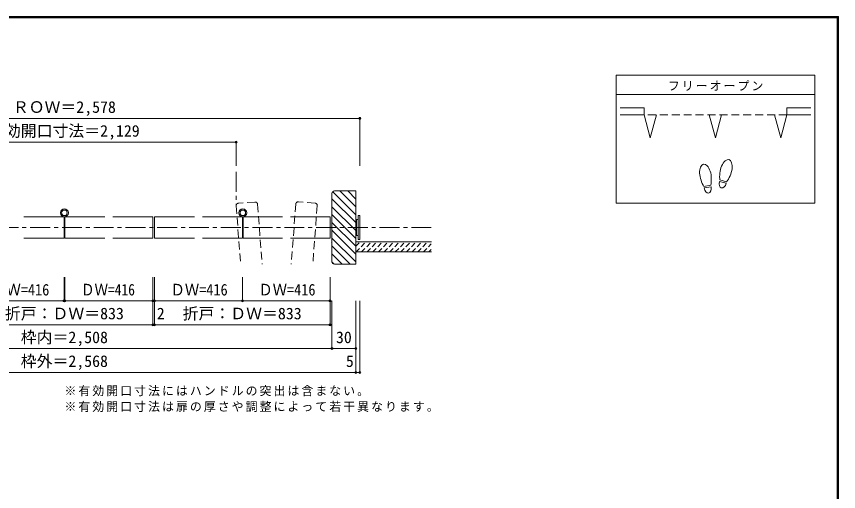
# Model space of a CAD drawing. Units: millimetres, scale not verified. Extents: x -973 to 977, y -718 to 696.
# Drawn here: x -59 to 977, y 97 to 696 of the extents above; entities that cross this region are included whole.
import ezdxf
from ezdxf.enums import TextEntityAlignment as Align

# ---------------------------------------------------------------- set-up
doc = ezdxf.new("R2010")
doc.units = ezdxf.units.MM
doc.header["$LTSCALE"] = 5
doc.header["$PDMODE"] = 32
doc.header["$PDSIZE"] = 2.5
for name, pattern in [('CHAIN1', [8, 5, -1, 1, -1]), ('DASHED1', [1.8, 1.2, -0.6]), ('DASHED2', [3, 2, -1])]:
    doc.linetypes.add(name, pattern=pattern)
for name, color, linetype, lineweight in [('0-1_通り芯', 4, 'CHAIN1', 9), ('0-3_仕上げ', 7, 'Continuous', 9), ('0-4_枠', 3, 'Continuous', 9), ('0-6_扉', 6, 'Continuous', 9), ('0-7_金物', 7, 'Continuous', 9), ('0-8_戸当り', 3, 'Continuous', 9), ('0-A_文字', 7, 'Continuous', 9), ('0-B_寸法', 7, 'Continuous', 9), ('0-C_ハッチ', 4, 'DASHED1', 9), ('F-1_枠', 6, 'Continuous', 9)]:
    doc.layers.add(name, color=color, linetype=linetype, lineweight=lineweight)
doc.styles.add('ＭＳ ゴシック', font='')
doc.styles.get('ＭＳ ゴシック').set_extended_font_data('MS Gothic')

msp = doc.modelspace()

# ---------------------------------------------------------------- linework, layer by layer
at = {"layer": '0-1_通り芯'}
for p, q in [((217.958, 500), (217.958, 457.764)), ((463.641, 430), (-460.359, 430))]:
    msp.add_line(p, q, dxfattribs=at)
at = {"layer": '0-3_仕上げ', "color": 2}
for p, q in [((368.641, 412), (463.785, 412)), ((368.641, 399.5), (463.785, 399.5))]:
    msp.add_line(p, q, dxfattribs=at)
at = {"layer": '0-4_枠'}
for p, q in [((338.641, 387), (338.641, 473)), ((341.641, 476), (368.641, 476)), ((368.641, 476), (368.641, 384)), ((341.641, 384), (368.641, 384))]:
    msp.add_line(p, q, dxfattribs=at)
for centre, start, end in [((341.641, 473), 90, 180), ((341.641, 387), 180, 270)]:
    msp.add_arc(centre, 3, start, end, dxfattribs=at)
at = {"layer": '0-6_扉', "color": 2, "linetype": 'DASHED2'}
for p, q in [((217.958, 457.309), (223.53, 384)), ((241.662, 462.119), (220.722, 460.528)), ((244.881, 459.355), (250.607, 384)), ((293.111, 459.583), (287.367, 384)), ((317.269, 460.755), (296.33, 462.347)), ((320.033, 457.537), (314.445, 384))]:
    msp.add_line(p, q, dxfattribs=at)
at = {"layer": '0-6_扉'}
for p, q in [((-49.275, 443.5), (1.142, 443.5)), ((1.142, 443.5), (1.142, 416.5)), ((2.142, 443.5), (52.558, 443.5)), ((2.142, 443.5), (2.142, 416.5)), ((62.558, 443.5), (112.975, 443.5)), ((112.975, 443.5), (112.975, 416.5)), ((114.975, 443.5), (114.975, 416.5)), ((114.975, 443.5), (165.392, 443.5)), ((175.392, 443.5), (225.808, 443.5)), ((225.808, 443.5), (225.808, 416.5)), ((226.808, 443.5), (276.475, 443.5)), ((226.808, 443.5), (226.808, 416.5)), ((286.475, 443.5), (336.141, 443.5)), ((336.141, 443.5), (336.141, 416.5)), ((-49.275, 416.5), (1.142, 416.5)), ((2.142, 416.5), (52.558, 416.5)), ((62.558, 416.5), (112.975, 416.5)), ((114.975, 416.5), (165.392, 416.5)), ((175.392, 416.5), (225.808, 416.5)), ((226.808, 416.5), (276.475, 416.5)), ((286.475, 416.5), (336.141, 416.5))]:
    msp.add_line(p, q, dxfattribs=at)
at = {"layer": '0-6_扉', "color": 2, "linetype": 'DASHED2'}
for centre, start, end in [((220.95, 457.537), 94.34602, 184.34602), ((241.889, 459.128), 4.34602, 94.34602), ((296.102, 459.355), 85.65398, 175.65398), ((317.042, 457.764), 355.65398, 85.65398)]:
    msp.add_arc(centre, 3, start, end, dxfattribs=at)
at = {"layer": '0-7_金物'}
for p, q in [((368.641, 439), (369.641, 439)), ((371.641, 440), (369.641, 440)), ((369.641, 420), (369.641, 440)), ((371.641, 415), (371.641, 445)), ((373.641, 445), (371.641, 445)), ((373.641, 415), (373.641, 445)), ((369.641, 421), (368.641, 421)), ((371.641, 420), (369.641, 420)), ((373.641, 415), (371.641, 415))]:
    msp.add_line(p, q, dxfattribs=at)
for centre, radius in [((1.642, 448.5), 5), ((1.642, 448.5), 3.5), ((226.308, 448.5), 5), ((226.308, 448.5), 3.5)]:
    msp.add_circle(centre, radius, dxfattribs=at)
at = {"layer": '0-8_戸当り', "color": 2}
for p, q in [((731.639, 580.751), (701.639, 580.751)), ((731.639, 580.751), (731.639, 571.751)), ((911.639, 580.751), (911.639, 571.751)), ((911.639, 580.751), (941.639, 580.751)), ((731.639, 571.751), (701.639, 571.751)), ((731.639, 571.751), (739.404, 542.773)), ((747.168, 571.751), (739.404, 542.773)), ((813.875, 571.751), (821.639, 542.773)), ((829.404, 571.751), (821.639, 542.773)), ((896.11, 571.751), (903.875, 542.773)), ((911.639, 571.751), (903.875, 542.773)), ((911.639, 571.751), (941.639, 571.751))]:
    msp.add_line(p, q, dxfattribs=at)
at = {"layer": '0-8_戸当り', "color": 7, "linetype": 'DASHED2'}
msp.add_line((911.639, 571.751), (731.639, 571.751), dxfattribs=at)
at = {"layer": '0-8_戸当り'}
for p, q in [((835.132, 485.706), (826.651, 487.978)), ((835.675, 487.735), (827.195, 490.007)), ((815.664, 483.378), (807.018, 481.853)), ((816.029, 481.31), (807.383, 479.785))]:
    msp.add_line(p, q, dxfattribs=at)
for centre, major_axis, ratio, start_param, end_param in [((809.003, 495.877), (-2.445, 13.867), 0.5, 4.34059143, 8.22577918), ((834.92, 501.878), (3.644, 13.601), 0.5, 4.34059143, 8.22577918), ((834.816, 501.489), (4.416, 16.48), 0.4, 1.85063327, 2.44287679), ((809.073, 495.481), (-2.963, 16.802), 0.4, 1.85063327, 2.44287679), ((809.073, 495.481), (-2.963, 16.802), 0.4, 3.84030852, 4.43255203), ((830.892, 486.842), (1.894, 7.067), 0.6, 1.57079633, 4.71238898), ((834.816, 501.489), (4.416, 16.48), 0.4, 3.84030852, 4.43255203), ((811.706, 480.548), (-1.27, 7.205), 0.6, 1.57079633, 4.71238898)]:
    msp.add_ellipse(centre, major_axis=major_axis, ratio=ratio, start_param=start_param, end_param=end_param, dxfattribs=at)
at = {"layer": '0-A_文字', "color": 3}
for p, q in [((696.639, 621.667), (696.639, 460.667)), ((946.639, 621.667), (696.639, 621.667)), ((946.639, 621.667), (946.639, 460.667)), ((946.639, 597.667), (696.639, 597.667)), ((946.639, 460.667), (696.639, 460.667))]:
    msp.add_line(p, q, dxfattribs=at)
at = {"layer": '0-B_寸法', "color": 4}
for p, q in [((-214.675, 537.5), (217.958, 537.5)), ((217.958, 537.5), (217.958, 507.5)), ((1.142, 337.5), (1.142, 367.5)), ((2.142, 337.5), (2.142, 367.5)), ((112.975, 337.5), (112.975, 367.5)), ((114.975, 337.5), (114.975, 367.5)), ((225.808, 337.5), (225.808, 367.5)), ((336.141, 337.5), (336.141, 367.5)), ((-109.692, 337.5), (1.142, 337.5)), ((2.142, 337.5), (112.975, 337.5)), ((112.975, 307.5), (112.975, 337.5)), ((114.975, 337.5), (336.141, 337.5)), ((114.975, 307.5), (114.975, 337.5)), ((336.141, 307.5), (336.141, 337.5)), ((338.641, 337.5), (338.641, 277.5)), ((368.641, 247.5), (368.641, 337.5)), ((368.641, 337.5), (368.641, 247.5)), ((373.641, 247.5), (373.641, 337.5)), ((-332.859, 307.5), (336.141, 307.5)), ((-365.359, 277.5), (368.641, 277.5)), ((-365.359, 247.5), (368.641, 247.5)), ((368.641, 247.5), (373.641, 247.5))]:
    msp.add_line(p, q, dxfattribs=at)
msp.add_lwpolyline([(-370.359, 567.5), (373.641, 567.5), (373.641, 507.5)], dxfattribs=at)
at = {"layer": '0-B_寸法'}
for p in [(373.641, 567.5), (217.958, 537.5), (1.142, 337.5), (2.142, 337.5), (112.975, 337.5), (114.975, 337.5), (225.808, 337.5), (336.141, 337.5), (112.975, 307.5), (114.975, 307.5), (336.141, 307.5), (338.641, 277.5), (368.641, 277.5), (368.641, 247.5), (368.641, 247.5), (373.641, 247.5)]:
    msp.add_point(p, dxfattribs=at)
at = {"layer": '0-C_ハッチ', "linetype": 'Continuous'}
for p, q in [((368.641, 436.124), (338.641, 466.124)), ((368.641, 446.024), (340.153, 474.512)), ((368.641, 455.923), (348.565, 476)), ((368.641, 465.823), (358.464, 476)), ((368.641, 475.722), (368.364, 476)), ((368.641, 426.225), (338.641, 456.225)), ((368.641, 416.325), (338.641, 446.325)), ((368.641, 406.426), (338.641, 436.426)), ((368.641, 396.526), (338.641, 426.526)), ((368.641, 386.627), (338.641, 416.627)), ((361.369, 384), (338.641, 406.727)), ((351.469, 384), (338.641, 396.828)), ((341.57, 384), (338.641, 386.928))]:
    msp.add_line(p, q, dxfattribs=at)
at = {"layer": '0-C_ハッチ'}
for p, q in [((338.408, 411.707), (338.116, 412)), ((368.641, 406.321), (374.32, 412)), ((368.891, 399.5), (381.391, 412)), ((375.962, 399.5), (388.462, 412)), ((383.033, 399.5), (395.533, 412)), ((390.104, 399.5), (402.604, 412)), ((397.175, 399.5), (409.675, 412)), ((404.246, 399.5), (416.746, 412)), ((411.317, 399.5), (423.817, 412)), ((418.388, 399.5), (430.888, 412)), ((425.46, 399.5), (437.96, 412)), ((432.531, 399.5), (445.031, 412)), ((439.602, 399.5), (452.102, 412)), ((446.673, 399.5), (459.173, 412)), ((453.744, 399.5), (463.641, 409.398)), ((460.815, 399.5), (463.641, 402.326))]:
    msp.add_line(p, q, dxfattribs=at)
at = {"layer": 'F-1_枠'}
for p, q in [((-973.347, 695.833), (976.653, 695.833)), ((-973.347, 695), (976.653, 695)), ((-973.347, 694.167), (976.653, 694.167)), ((974.986, 695.833), (974.986, -700.833)), ((975.82, 695.833), (975.82, -700.833)), ((976.653, 695.833), (976.653, -700.833))]:
    msp.add_line(p, q, dxfattribs=at)

# ---------------------------------------------------------------- texts
at = {"layer": '0-A_文字', "char_height": 11, "attachment_point": 7, "style": 'ＭＳ ゴシック'}
for s, insert in [('\\T1.17;フリーオープン', (761.639, 602.167)), ('\\T1.17;※有効開口寸法にはハンドルの突出は含まない。', (1.665, 217.5)), ('\\T1.17;※有効開口寸法は扉の厚さや調整によって若干異なります。', (1.665, 197.5))]:
    msp.add_mtext(s, dxfattribs=dict(at, insert=insert))
at = {"layer": '0-B_寸法', "style": 'ＭＳ ゴシック'}
for s, p in [('ＲＯＷ＝2,578', (-63.359, 570)), ('有効開口寸法＝2,129', (-93.358, 540)), ('折戸：ＤＷ＝833', (-73.358, 310)), ('2', (117.975, 310)), ('折戸：ＤＷ＝833', (150.558, 310)), ('枠内＝2,508', (-53.358, 280)), ('30', (343.641, 280)), ('枠外＝2,568', (-53.359, 250)), ('5', (356.141, 250))]:
    msp.add_text(s, height=14.66, dxfattribs=at).set_placement(p, align=Align.BOTTOM_LEFT)
for width, p in [(0.9, (-89.275, 340)), (0.85, (22.558, 340)), (0.9, (135.392, 340)), (0.9, (245.975, 340))]:
    msp.add_text('ＤＷ=416', height=14.66, dxfattribs=dict(at, width=width)).set_placement(p, align=Align.BOTTOM_LEFT)

doc.saveas('drawing.dxf')
